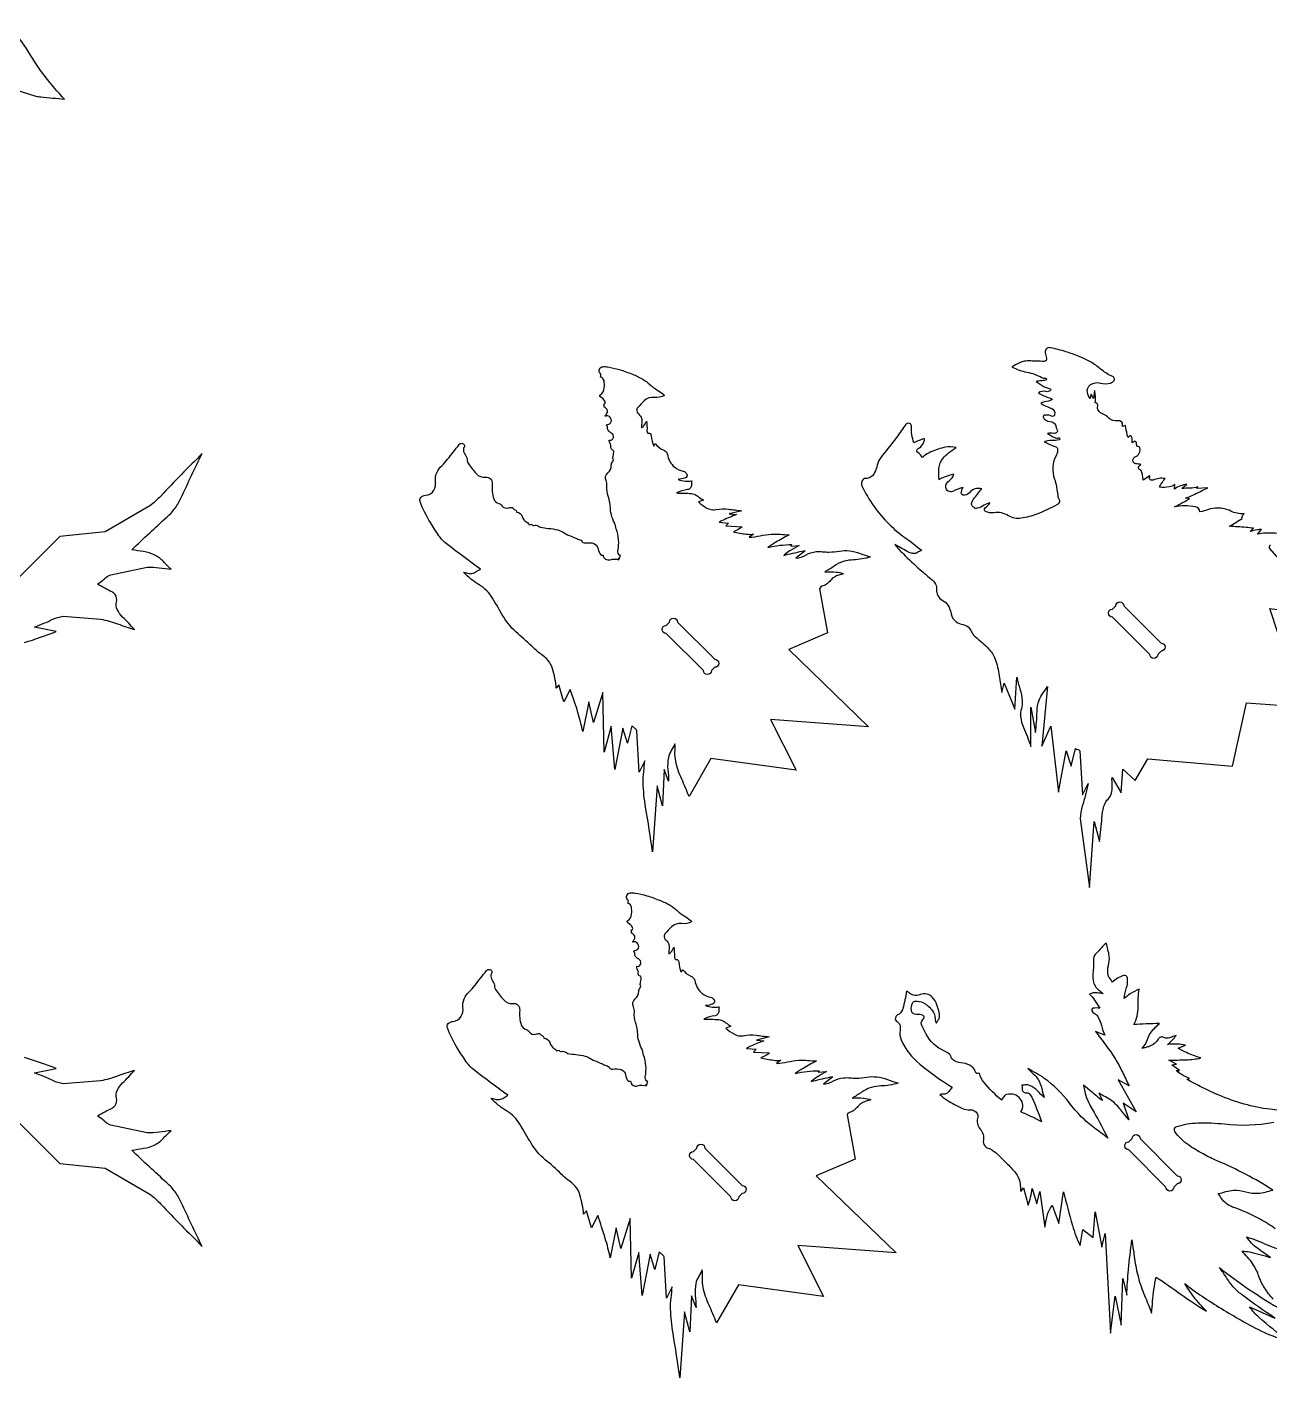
# Model space of a CAD drawing. Extents: x -11 to 150, y -28 to 73.
# Drawn here: x 30.18 to 49.6, y -4.16 to 16.96 of the extents above; entities that cross this region are included whole.
import ezdxf

# ---------------------------------------------------------------- set-up
doc = ezdxf.new("R2010")
doc.units = 0
doc.header["$MEASUREMENT"] = 0
doc.layers.add('DXF', color=18, linetype='CONTINUOUS')
doc.layers.add('HEAD_ACC', color=18, linetype='CONTINUOUS')

msp = doc.modelspace()

# ---------------------------------------------------------------- linework, layer by layer
at = {"layer": 'DXF'}
for points in [[(47.316, 7.914), (47.898, 7.332, -1), (47.898, 7.207), (47.846, 7.156, -1), (47.721, 7.156), (47.139, 7.737, -1), (47.139, 7.863), (47.191, 7.914, -1)], [(40.342, 7.661), (40.924, 7.079, -1), (40.924, 6.953), (40.872, 6.902, -1), (40.747, 6.902), (40.165, 7.484, -1), (40.165, 7.609), (40.217, 7.661, -1)], [(47.57, -0.413), (48.152, -0.995, -1), (48.152, -1.12), (48.1, -1.171, -1), (47.975, -1.171), (47.393, -0.589, -1), (47.393, -0.464), (47.445, -0.413, -1)], [(40.77, -0.563), (41.352, -1.145, -1), (41.352, -1.27), (41.301, -1.322, -1), (41.175, -1.322), (40.593, -0.74, -1), (40.593, -0.615), (40.645, -0.563, -1)]]:
    msp.add_lwpolyline(points, format="xyb", close=True, dxfattribs=at)
at = {"layer": 'HEAD_ACC'}
for points in [[(28.701, 16.394), (30.314, 15.882, 0.028744), (30.395, 15.869, 0.006386), (30.764, 15.836, -0.060152), (30.201, 16.573, 0.074263), (29.887, 16.961)], [(49.723, 9.044, 0.028939), (49.527, 9.05, 0.04656), (49.407, 9.035), (49.465, 9.106, 0.056421), (49.399, 9.102, 0.033079), (49.291, 9.074), (49.343, 9.127, 0.012209), (49.226, 9.139, 0.005448), (48.962, 9.158, 0.067071), (49.065, 9.217, -0.052071), (49.166, 9.279, -0.246269), (49.163, 9.305, -0.103906), (49.196, 9.355, -0.136052), (48.986, 9.396, 0.120485), (48.777, 9.443, 0.079735), (48.639, 9.419, -0.036049), (48.504, 9.383, 0.351778), (48.436, 9.462, 0.099741), (48.106, 9.46, 0.006412), (48.295, 9.56, 0.025924), (48.34, 9.588), (48.278, 9.596, 0.021497), (48.396, 9.646, 0.010684), (48.628, 9.76), (48.458, 9.748), (48.472, 9.775, -0.072814), (48.349, 9.754, 0.022965), (48.223, 9.746), (48.302, 9.815, 0.058419), (48.201, 9.789, 0.056599), (48.106, 9.74), (48.112, 9.809, -0.115407), (48.027, 9.773, -0.068082), (47.872, 9.768, -0.037651), (47.905, 9.828, -0.027004), (47.962, 9.904, 0.1452), (47.775, 9.88, -0.305916), (47.728, 9.888, -0.27202), (47.72, 9.918, 0.088763), (47.723, 9.948), (47.621, 9.879, -0.02699), (47.61, 9.949, 0.081128), (47.591, 10.017, 0.17497), (47.563, 10.046, -0.313483), (47.543, 10.082, -0.284089), (47.56, 10.104, 0.092528), (47.584, 10.12, 0.069858), (47.503, 10.136, -0.25431), (47.465, 10.16, -0.452164), (47.494, 10.242, 0.374573), (47.567, 10.385, 0.220438), (47.555, 10.4, 0.10361), (47.517, 10.41, 0.097099), (47.508, 10.471, 0.27284), (47.49, 10.486, 0.248227), (47.467, 10.478, -0.081281), (47.446, 10.462, 0.077014), (47.443, 10.551, 0.284832), (47.426, 10.57, 0.288554), (47.402, 10.563, -0.093916), (47.383, 10.547, -0.051392), (47.368, 10.592, -0.016693), (47.344, 10.733), (47.297, 10.716, -0.080603), (47.298, 10.752, 0.246081), (47.287, 10.786, 0.244512), (47.217, 10.807, -0.242144), (47.089, 10.845, 0.091402), (46.975, 10.92, -0.148267), (46.918, 10.967, -0.229491), (46.91, 11.034, 0.502757), (46.871, 11.089, 0.039574), (46.872, 11.199, 0.052811), (46.857, 11.281), (46.842, 11.154), (46.806, 11.223), (46.785, 11.148, -0.0678), (46.748, 11.248, -0.308599), (46.797, 11.372, -0.219842), (46.952, 11.397, 0.135396), (47.108, 11.397, 0.189019), (47.164, 11.439, 0.320131), (47.162, 11.483, 0.154373), (47.118, 11.511, -0.070197), (47.071, 11.532, -0.035375), (46.929, 11.635, 0.049039), (46.785, 11.733, 0.027917), (46.62, 11.812, 0.023176), (46.412, 11.886, 0.021281), (46.169, 11.949, 0.52757), (46.088, 11.872, 0.033594), (46.108, 11.787, -0.513649), (46.069, 11.735, 0.000809), (45.831, 11.743, 0.071092), (45.744, 11.733, 0.048256), (45.682, 11.71, 0.024539), (45.568, 11.649, 0.073034), (45.802, 11.567, -0.078628), (46.035, 11.482, 0.167947), (46.089, 11.473, -0.940065), (46.096, 11.442, -0.063875), (46.022, 11.431, 0.064732), (45.949, 11.419, 0.015687), (46.072, 11.34, 0.06347), (46.106, 11.325, -0.028562), (46.163, 11.305, -0.597857), (46.166, 11.276, -0.205604), (46.101, 11.264, 0.20801), (45.981, 11.242, 0.063167), (46.024, 11.217, 0.016753), (46.196, 11.149, -0.257325), (46.138, 11.114, 0.132134), (46.019, 11.077, 0.039694), (46.18, 11.004, -0.394546), (46.234, 10.898, -0.475255), (46.187, 10.878, 0.138899), (46.097, 10.897, 0.13993), (46.061, 10.884, 0.346855), (46.056, 10.867, 0.297584), (46.162, 10.795, -0.369458), (46.258, 10.709, 0.121525), (46.274, 10.667, -0.405237), (46.267, 10.623, -0.196321), (46.217, 10.609, 0.062487), (46.122, 10.61, -0.027547), (46.191, 10.568, 0.092058), (46.266, 10.536, 0.173287), (46.296, 10.539, -0.447356), (46.316, 10.531, -0.447356), (46.306, 10.511, -0.06676), (46.189, 10.499, 0.108951), (46.074, 10.477, 0.034869), (46.252, 10.401, -0.300778), (46.282, 10.362, -0.145737), (46.262, 10.269, 0.224162), (46.235, 9.892, -0.045194), (46.254, 9.826, -0.015923), (46.285, 9.633, 0.117647), (46.302, 9.587, -0.240043), (46.309, 9.538, -0.18412), (46.269, 9.491, -0.031962), (45.958, 9.349, -0.054616), (45.712, 9.283, -0.174949), (45.516, 9.323, 0.173704), (45.284, 9.37, -0.143687), (45.157, 9.387, -0.5683), (45.151, 9.445, 0.087322), (45.222, 9.522, 0.063104), (45.109, 9.473, -0.101826), (44.994, 9.433, 0.307039), (44.979, 9.452, -0.445266), (44.944, 9.54, -0.048287), (44.964, 9.574, -0.008999), (45.096, 9.744, 0.2968), (44.903, 9.682, -0.27024), (44.801, 9.644, -0.372438), (44.777, 9.674, -0.13081), (44.804, 9.766, 0.041609), (44.642, 9.704, -0.527822), (44.535, 9.766, -0.281961), (44.59, 9.874, 0.208397), (44.659, 9.972, 0.027389), (44.507, 9.925, 0.050781), (44.43, 9.886, -0.060817), (44.428, 10.066, -0.143857), (44.492, 10.22, -0.050535), (44.576, 10.304, -0.039902), (44.699, 10.389, 0.099504), (44.532, 10.393, 0.068869), (44.303, 10.32, 0.036707), (44.191, 10.256, 0.15121), (44.171, 10.231, 0.142172), (44.098, 10.309, -0.220883), (44.083, 10.331, -0.323729), (44.103, 10.373, 0.259312), (44.203, 10.527, 0.068184), (44.169, 10.519, 0.016424), (44.036, 10.463, -0.098223), (43.999, 10.721, 0.483776), (43.947, 10.767, 0.209098), (43.893, 10.73, -0.023968), (43.744, 10.52, 0.000018), (43.518, 10.231, 0.111148), (43.462, 10.113, -0.055871), (43.422, 9.996, -0.15375), (43.35, 9.919, -0.147878), (43.293, 9.907, 0.221398), (43.239, 9.886, 0.316542), (43.223, 9.787, 0.081438), (43.645, 9.194, 0.043575), (43.897, 8.981, -0.019402), (44.158, 8.781, 0.050998), (44.093, 8.748, -0.154065), (44.023, 8.73, -0.122904), (43.961, 8.749, 0.020385), (43.736, 8.871, 0.021272), (43.868, 8.73, 0.011219), (44.134, 8.479, 0.01668), (44.298, 8.341, -0.100692), (44.373, 8.253, -0.155829), (44.391, 8.164, 0.155508), (44.408, 8.075, 0.149162), (44.487, 7.998, -0.136822), (44.568, 7.923, -0.095398), (44.619, 7.787, 0.196248), (44.696, 7.664, 0.125519), (44.804, 7.621, -0.206643), (44.904, 7.562, -0.044365), (44.946, 7.492, 0.111137), (44.998, 7.428, -0.027653), (45.203, 7.244, -0.109797), (45.306, 7.082, -0.055822), (45.368, 6.822, 0.01859), (45.411, 6.558), (45.447, 6.705), (45.612, 6.301), (45.642, 6.799, 0.020716), (45.693, 6.615, -0.062219), (45.729, 6.428, -0.089383), (45.715, 6.306, 0.102087), (45.704, 6.183, 0.073049), (45.748, 6.015, -0.018907), (45.864, 5.714), (45.864, 6.331), (45.937, 5.934, 0.019638), (45.96, 6.263, -0.07588), (45.992, 6.438, -0.084349), (46.052, 6.549, 0.028057), (46.125, 6.653), (46.036, 5.721), (46.178, 6.032), (46.293, 5.001), (46.416, 5.648), (46.492, 5.41), (46.56, 5.683, 0.065073), (46.596, 5.671, -0.197452), (46.628, 5.649), (46.673, 4.96), (46.761, 5.137, -0.015782), (46.667, 4.783, 0.060945), (46.634, 4.589), (46.779, 3.511), (46.854, 4.544), (46.936, 4.23, 0.017836), (46.974, 4.606, -0.068897), (47.014, 4.806, -0.108349), (47.07, 4.894, 0.120544), (47.122, 4.984, 0.09477), (47.135, 5.107, -0.031506), (47.132, 5.23), (47.277, 4.991), (47.3, 5.361), (47.496, 5.186), (47.69, 5.524), (49.014, 5.41), (49.234, 6.397), (50.101, 6.336), (49.597, 7.871), (50.532, 7.745), (49.592, 8.817, -0.188809), (49.606, 8.868, 0.031112)], [(30.14, 7.339, 0.010663), (30.633, 7.511), (30.295, 7.583, 0.01919), (30.582, 7.704, -0.074145), (30.743, 7.752), (31.328, 7.706, -0.041526), (31.594, 7.632, 0.013835), (31.856, 7.543, 0.024882), (31.672, 7.738, -0.096249), (31.589, 7.856, -0.164245), (31.577, 7.974, 0.206949), (31.556, 8.09, 0.135647), (31.507, 8.132, -0.022474), (31.28, 8.253, 0.025512), (31.381, 8.333, -0.07667), (31.489, 8.401), (32.056, 8.519, -0.054918), (32.244, 8.509, 0.01829), (32.431, 8.486, -0.029857), (32.309, 8.605, 0.089784), (32.173, 8.708, 0.089784), (31.997, 8.761, -0.029857), (31.816, 8.792, -0.008616), (32.367, 9.304, 0.051744), (32.493, 9.443, 0.051744), (32.589, 9.608, -0.008616), (32.916, 10.296, 0.006506), (32.269, 9.631, -0.039055), (32.096, 9.476), (31.4, 9.073), (30.693, 9), (30.244, 8.55), (30.05, 8.357, -1)], [(50.192, -0.011, -0.019607), (49.602, 0.044, -0.067842), (48.806, 0.263, -0.014511), (48.542, 0.385, -0.015442), (48.301, 0.514), (48.343, 0.524, -0.035179), (48.212, 0.591, -0.051953), (48.132, 0.652), (48.184, 0.649), (48.065, 0.738), (48.14, 0.751), (48.02, 0.811, -0.00082), (48.294, 0.818, 0.050389), (48.52, 0.847, -0.029533), (48.295, 0.93, -0.047304), (48.164, 1.002), (48.281, 1.048, 0.038903), (48.151, 1.063, 0.033382), (47.998, 1.058, 0.038213), (48.077, 1.128, 0.043884), (48.134, 1.2, 0.028207), (48.064, 1.174, -0.084802), (47.991, 1.156, -0.151803), (47.941, 1.167, 0.230306), (47.889, 1.171, 0.158302), (47.854, 1.142, -0.166743), (47.713, 1.028, -0.025228), (47.659, 1.011, 0.008408), (47.605, 0.997, 0.110724), (47.687, 1.138, -0.107729), (47.768, 1.281, -0.015986), (47.82, 1.335, 0.005328), (47.874, 1.387, 0.000298), (47.664, 1.378, 0.000324), (47.471, 1.369, 0.139295), (47.54, 1.642, -0.044309), (47.556, 1.922, 0.039176), (47.416, 1.849, 0.050597), (47.32, 1.774, -0.047986), (47.36, 1.95, 0.074136), (47.376, 2.046, 0.077232), (47.368, 2.11, 0.192294), (47.352, 2.131, 0.218957), (47.309, 2.135, 0.100014), (47.138, 2.033, 0.037124), (47.101, 2.085, -0.111784), (47.073, 2.141, -0.132768), (47.076, 2.291, 0.099455), (47.088, 2.441, 0.045539), (47.067, 2.541, -0.048947), (47.047, 2.642, 0.081283), (47.015, 2.621, 0.035837), (46.957, 2.556, -0.059754), (46.898, 2.496, 0.144291), (46.849, 2.428, 0.090694), (46.842, 2.374, -0.03433), (46.834, 2.157, 0.082544), (46.842, 2.032, 0.120773), (46.881, 1.955, 0.042674), (46.936, 1.9, -0.014217), (46.995, 1.849, 0.030245), (46.9, 1.865, 0.13114), (46.778, 1.846, -0.037248), (46.859, 1.752, -0.030553), (46.941, 1.624, 0.090778), (46.835, 1.624, 0.362641), (46.816, 1.601, 0.307836), (46.855, 1.545, -0.174492), (46.907, 1.5, -0.060994), (46.967, 1.352, 0.034398), (47.019, 1.201), (46.874, 1.263, 0.009235), (47.033, 1.049, -0.027712), (47.184, 0.83, -0.027712), (47.295, 0.624, 0.009235), (47.398, 0.413), (47.228, 0.504), (47.509, 0.003), (47.304, 0.141), (47.396, -0.119, -0.020244), (47.269, 0.034, 0.060797), (47.131, 0.176, 0.060797), (47.03, 0.239, -0.020244), (46.924, 0.294), (46.981, 0.18, -0.008902), (46.81, 0.317, -0.011926), (46.686, 0.424, -0.017423), (46.709, 0.316, 0.052312), (46.74, 0.21, 0.040354), (46.851, -0.008, -0.030056), (47.064, -0.408, 0.012545), (46.853, -0.244, -0.037652), (46.652, -0.071, -0.034179), (46.46, 0.15, 0.074033), (46.074, 0.528, 0.033925), (45.946, 0.609, -0.011304), (45.815, 0.683, 0.027139), (45.902, 0.6, -0.081576), (45.979, 0.508, -0.079801), (46.033, 0.37, 0.029243), (46.073, 0.228, -0.039391), (45.966, 0.332, 0.118663), (45.844, 0.417, 0.118663), (45.785, 0.426, -0.039391), (45.725, 0.424, -0.066209), (45.727, 0.372, 0.200979), (45.743, 0.321, 0.246815), (45.789, 0.303, -0.199627), (45.836, 0.289, -0.117955), (45.878, 0.234, -0.019275), (46.032, -0.153, 0.025653), (45.872, -0.071, -0.012498), (45.709, 0.006, 0.32811), (45.699, 0.209, 0.296781), (45.488, 0.276, 0.140081), (45.453, 0.255, 0.070399), (45.408, 0.189, -0.049953), (45.132, 0.462, -0.120164), (45.061, 0.609, -0.477245), (44.994, 0.634, 0.202368), (44.909, 0.733, 0.101873), (44.772, 0.769, -0.169258), (44.64, 0.823, -0.156214), (44.617, 0.862, 0.145824), (44.595, 0.901, 0.0909), (44.513, 0.955, -0.176974), (44.23, 1.221, 0.017668), (44.163, 1.342, -0.351151), (44.178, 1.447, 0.1878), (44.196, 1.486, 0.322417), (44.182, 1.51, 0.121021), (44.078, 1.526, -0.412453), (43.997, 1.593, -0.116483), (44.012, 1.703, -0.274099), (44.052, 1.734, -0.157998), (44.184, 1.709, -0.111624), (44.325, 1.586, -0.152695), (44.368, 1.46, 0.137445), (44.389, 1.392, -0.044726), (44.416, 1.436, 0.134899), (44.434, 1.485, 0.072333), (44.431, 1.552, 0.038078), (44.397, 1.675, 0.101762), (44.324, 1.795, 0.142286), (44.237, 1.846, 0.173219), (44.134, 1.837, -0.168263), (44.03, 1.827, -0.115768), (43.973, 1.855, 0.038437), (43.921, 1.892, -0.030024), (43.862, 1.62, -0.109433), (43.826, 1.552, -0.108189), (43.782, 1.519, 0.233675), (43.747, 1.476, 0.326688), (43.773, 1.415, -0.188118), (43.814, 1.364, -0.118416), (43.819, 1.281, 0.150801), (43.838, 1.128, 0.115195), (44.127, 0.751, 0.034665), (44.634, 0.389, 0.044161), (44.593, 0.336, -0.133177), (44.543, 0.29, -0.133177), (44.492, 0.28, 0.044161), (44.441, 0.278, 0.058125), (44.556, 0.186, 0.031644), (44.793, 0.058, 0.126742), (44.915, 0.036, -0.281992), (45.024, -0.021, -0.222917), (45.032, -0.1, 0.148094), (45.029, -0.179, 0.104015), (45.071, -0.264, -0.089418), (45.116, -0.348, -0.118953), (45.122, -0.437, 0.19366), (45.142, -0.525, 0.187401), (45.199, -0.564, -0.100617), (45.261, -0.592, -0.041851), (45.374, -0.69, 0.009894), (45.48, -0.794, -0.033516), (45.626, -0.951, -0.121722), (45.692, -1.092, -0.040694), (45.7, -1.165, 0.013558), (45.705, -1.238), (45.747, -1.184), (45.824, -1.453, 0.025829), (45.859, -1.331, 0.023483), (45.885, -1.193), (45.955, -1.433), (46.005, -1.24), (46.083, -1.797, -0.014545), (46.117, -1.628, -0.106403), (46.199, -1.455), (46.302, -1.74), (46.373, -1.244, 0.009003), (46.513, -1.771, 0.046058), (46.635, -2.086), (46.674, -1.832), (46.837, -1.959), (46.871, -1.56), (46.973, -2.111), (47.026, -1.896), (47.11, -3.456), (47.183, -2.878), (47.275, -3.33), (47.303, -2.603), (47.362, -2.859, -0.010737), (47.39, -2.461, -0.00921), (47.441, -1.998, -0.011546), (47.485, -2.293, 0.034649), (47.543, -2.586, 0.034649), (47.64, -2.866, -0.011546), (47.75, -3.141, -0.011288), (47.787, -2.772, -0.0211), (47.82, -2.577, -0.008857), (48.21, -2.848, 0.019689), (48.606, -3.111, -0.026251), (48.41, -2.887, -0.030962), (48.268, -2.679, 0.029189), (48.539, -2.879, 0.013742), (49.149, -3.254, 0.021838), (49.513, -3.444, 0.05181), (49.872, -3.568, -0.023514), (49.431, -3.211, -0.059156), (49.281, -3.041), (49.676, -3.218, -0.013203), (49.171, -2.863, -0.04726), (49.043, -2.748, -0.042622), (48.922, -2.591, 0.0142), (48.81, -2.429, 0.019987), (49.267, -2.766, 0.018012), (49.801, -3.1, 0.013971)], [(30.05, -0.161), (30.244, -0.355), (30.693, -0.804), (31.4, -0.877), (32.096, -1.28, -0.039055), (32.269, -1.436, 0.006506), (32.916, -2.1, -0.008617), (32.589, -1.412, 0.051744), (32.493, -1.248, 0.051744), (32.367, -1.108, -0.008617), (31.816, -0.597, -0.029857), (31.997, -0.565, 0.089784), (32.173, -0.512, 0.089784), (32.309, -0.409, -0.029857), (32.431, -0.29, 0.018289), (32.244, -0.314, -0.054917), (32.056, -0.323), (31.489, -0.205, -0.076678), (31.381, -0.137, 0.025515), (31.28, -0.058, -0.022474), (31.507, 0.063, 0.135647), (31.556, 0.106, 0.206949), (31.577, 0.222, -0.164246), (31.589, 0.34, -0.09625), (31.672, 0.458, 0.024882), (31.856, 0.652, 0.013835), (31.594, 0.564, -0.041526), (31.328, 0.49), (30.743, 0.444, -0.074145), (30.582, 0.492, 0.01919), (30.295, 0.613), (30.633, 0.684, 0.010663), (30.14, 0.856, -0.064062)], [(49.683, -1.825, 0.036958), (49.449, -1.675, 0.040941), (49.015, -1.483, -0.084298), (48.911, -1.425, -0.089218), (48.847, -1.353, 0.029669), (48.792, -1.274, 0.021297), (48.911, -1.242, -0.063969), (49.032, -1.221, -0.085012), (49.222, -1.245, 0.084273), (49.412, -1.269, 0.062863), (49.529, -1.249, -0.02093), (49.645, -1.22, 0.042897), (48.775, -0.761, -0.026028), (48.554, -0.654, -0.024146), (48.325, -0.513, -0.043931), (48.211, -0.419, -0.043931), (48.114, -0.305, -0.192746), (48.106, -0.271, -0.287481), (48.145, -0.224, -0.069265), (48.473, -0.168, -0.036957), (48.889, -0.185, 0.076107), (49.662, -0.157, 0.030447)], [(49.652, -2.926, -0.041934), (49.514, -2.745, -0.057177), (49.422, -2.556, 0.059658), (49.329, -2.368, 0.04565), (49.25, -2.268, -0.015207), (49.166, -2.174, -0.055952), (49.278, -2.186, -0.018528), (49.606, -2.272, -0.006756), (49.404, -2.128, -0.092536), (49.234, -1.948, -0.015891), (49.556, -2.073, 0.047705), (49.884, -2.177, 0.047705)]]:
    msp.add_lwpolyline(points, format="xyb", dxfattribs=at)
for points in [[(40.522, 4.933, 0.019125), (40.408, 5.206, -0.057431), (40.315, 5.487, -0.057431), (40.303, 5.623, 0.019125), (40.302, 5.759, -0.027871), (40.245, 5.654, 0.083785), (40.201, 5.543, 0.083785), (40.192, 5.357, -0.027871), (40.204, 5.172), (40.134, 5.354), (40.108, 4.788), (40.026, 5.102), (39.951, 4.068, 0.008958), (39.844, 4.768, -0.034564), (39.806, 5.147, -0.038408), (39.814, 5.32, 0.012797), (39.83, 5.492), (39.743, 5.316), (39.706, 5.961, 0.135), (39.671, 6.004, -0.044759), (39.63, 6.039), (39.562, 5.766), (39.486, 6.004), (39.362, 5.357), (39.308, 6.031), (39.194, 5.628), (39.173, 6.559), (39.028, 6.091), (38.955, 6.416), (38.863, 5.948, 0.018607), (38.786, 6.249, 0.015271), (38.667, 6.608), (38.567, 6.412), (38.49, 6.681), (38.448, 6.627, 0.050831), (38.39, 6.93, 0.102309), (38.316, 7.066, 0.064849), (38.242, 7.134, -0.040756), (38.098, 7.253, 0.021049), (37.847, 7.48, -0.086479), (37.627, 7.738, -0.000159), (37.452, 8.034, 0.127855), (37.244, 8.241, -0.03767), (37.131, 8.319, -0.028688), (36.997, 8.44, -0.039028), (37.063, 8.425, 0.117563), (37.13, 8.42, 0.117563), (37.199, 8.449, -0.039028), (37.263, 8.488, -0.00642), (36.746, 8.873, -0.041222), (36.672, 8.94, -0.036662), (36.614, 9.011, -0.013669), (36.481, 9.215, -0.047749), (36.319, 9.543, -0.290604), (36.333, 9.607, -0.183635), (36.407, 9.642, 0.25187), (36.535, 9.724, 0.160565), (36.561, 9.858, -0.136489), (36.58, 9.994, -0.101071), (36.659, 10.104, 0.040722), (36.75, 10.205, -0.002698), (36.93, 10.436, -0.536026), (37.011, 10.43, -0.315684), (37.006, 10.39, 0.226109), (36.996, 10.351, 0.102195), (37.028, 10.268, -0.128504), (37.057, 10.184, 0.134391), (37.071, 10.142, 0.027941), (37.199, 9.978, 0.250551), (37.34, 9.924, -0.485262), (37.448, 9.818, 0.108755), (37.473, 9.585, 0.255089), (37.551, 9.514, -0.189813), (37.598, 9.479, 0.343817), (37.701, 9.444, -0.078557), (37.753, 9.452, -0.259148), (37.768, 9.444, 0.174418), (37.803, 9.417, -0.3552), (37.828, 9.38, -0.319264), (37.917, 9.309, 0.189142), (37.987, 9.22, -0.073457), (38.016, 9.197, -0.151112), (38.023, 9.18), (38.067, 9.193, 0.504277), (38.098, 9.171, -0.254751), (38.168, 9.159, 0.114602), (38.201, 9.143, 0.033522), (38.323, 9.125, -0.041757), (38.471, 9.1, -0.080572), (38.543, 9.069, 0.052808), (38.654, 9.013, -0.020117), (38.768, 8.965, 0.028053), (38.83, 8.94, 0.161551), (38.842, 8.94, 0.432188), (38.902, 8.897, -0.139382), (39.036, 8.887, -0.276879), (39.102, 8.805, 0.146841), (39.146, 8.709, 0.210138), (39.151, 8.707, 0.038799), (39.179, 8.708, 0.477323), (39.291, 8.635, -0.164279), (39.424, 8.634), (39.417, 8.655), (39.436, 8.649, -0.035836), (39.442, 8.679, -0.055883), (39.45, 8.698, -0.339862), (39.411, 8.776, 0.13824), (39.384, 9.117, -0.085832), (39.375, 9.163, 0.227973), (39.354, 9.205), (39.361, 9.211, -0.118367), (39.341, 9.239, -0.02899), (39.3, 9.372, -0.057725), (39.294, 9.423, 0.078463), (39.26, 9.626, -0.100674), (39.24, 9.786, 0.12687), (39.225, 9.871, -0.342172), (39.254, 9.995, 0.232763), (39.308, 10.111, -0.193659), (39.329, 10.167, 0.396709), (39.328, 10.228, 0.179653), (39.334, 10.237, 0.025932), (39.347, 10.314, 0.33123), (39.323, 10.355, -0.356334), (39.301, 10.397, 0.209696), (39.29, 10.451, -0.194194), (39.277, 10.504, 0.42258), (39.342, 10.544, 0.364293), (39.303, 10.62, -0.15106), (39.258, 10.658, -0.192785), (39.249, 10.703, 0.306991), (39.239, 10.726, -0.757935), (39.246, 10.75, 0.39759), (39.309, 10.807, 0.353189), (39.256, 10.885, 0.152963), (39.234, 10.884, -0.050639), (39.212, 10.88, -0.013352), (39.241, 10.929, 0.237296), (39.245, 10.973, 0.109574), (39.224, 11.004, 0.111713), (39.193, 11.023, 0.093033), (39.195, 11.041, 0.06938), (39.191, 11.066, 0.48597), (39.212, 11.106, 0.174037), (39.138, 11.181, -0.57457), (39.135, 11.214, 0.218461), (39.198, 11.321, 0.069039), (39.194, 11.434, 0.312302), (39.14, 11.489, 0.324919), (39.134, 11.549, -0.616383), (39.174, 11.652, -0.067489), (39.249, 11.649, -0.026595), (39.434, 11.606, -0.026595), (39.638, 11.535, -0.032324), (39.799, 11.457, -0.059452), (39.91, 11.374, 0.048934), (40.02, 11.29, -0.018917), (40.114, 11.226, -0.063419), (40.139, 11.202, -0.159041), (39.977, 11.171, 0.225105), (39.821, 11.12, 0.027905), (39.717, 11.009, 0.149155), (39.705, 10.982, 0.258356), (39.736, 10.909, -0.167779), (39.779, 10.843, -0.092461), (39.783, 10.769, 0.030743), (39.778, 10.696, 0.124375), (39.811, 10.723, 0.058835), (39.856, 10.802, -0.056011), (39.865, 10.652, 0.171665), (39.876, 10.616, 0.355292), (39.896, 10.611, -0.317322), (39.916, 10.607, -0.171631), (39.933, 10.57, 0.080597), (39.973, 10.412), (39.995, 10.451, 0.126129), (40.12, 10.351, -0.062713), (40.155, 10.331, -0.186999), (40.184, 10.281, 0.183225), (40.299, 10.08, 0.12886), (40.432, 10.019, -0.290079), (40.49, 9.966, -0.401613), (40.461, 9.913, -0.047729), (40.352, 9.889, 0.065114), (40.463, 9.864, 0.073454), (40.565, 9.869, 0.069307), (40.561, 9.809, -0.210624), (40.541, 9.753, -0.172968), (40.5, 9.732, 0.084968), (40.327, 9.678, -0.014443), (40.56, 9.67, -0.078216), (40.602, 9.66, -0.084328), (40.676, 9.615, 0.072494), (40.75, 9.568), (40.668, 9.538, 0.0604), (40.803, 9.442, 0.109035), (40.892, 9.416, 0.064188), (40.942, 9.419, -0.078209), (41.141, 9.425, 0.000898), (41.244, 9.413, -0.000299), (41.348, 9.4), (41.148, 9.351), (41.265, 9.341, 0.008881), (41.043, 9.248, 0.036537), (40.991, 9.221), (41.141, 9.208), (41.1, 9.164), (41.353, 9.151, -0.063774), (41.306, 9.116, -0.037606), (41.215, 9.073, 0.033197), (41.417, 9.035, 0.059837), (41.531, 9.035), (41.462, 8.985, 0.025433), (41.635, 9.01, -0.02825), (41.808, 9.033, -0.042055), (41.947, 9.032, 0.014011), (42.086, 9.024, 0.012435), (41.877, 8.908, 0.020232), (41.753, 8.828, -0.025753), (41.941, 8.86, -0.026398), (42.126, 8.872), (42.111, 8.846), (42.243, 8.857, 0.024787), (42.096, 8.773, 0.035444), (42.002, 8.702, -0.009999), (42.287, 8.769, -0.056135), (42.339, 8.774), (42.193, 8.66, 0.1078), (42.351, 8.711, -0.111283), (42.508, 8.761, -0.048487), (42.61, 8.76, 0.030949), (42.712, 8.755, 0.038282), (42.87, 8.77, -0.070539), (43.028, 8.775, -0.064967), (43.196, 8.733, 0.021629), (43.36, 8.678, -0.06686), (43.091, 8.633, 0.063014), (42.946, 8.61, 0.082857), (42.79, 8.535, -0.027563), (42.643, 8.443, -0.042454), (42.824, 8.442, -0.067281), (42.935, 8.416, -0.024783), (42.863, 8.393, 0.07447), (42.793, 8.364, 0.084027), (42.733, 8.312, -0.053319), (42.677, 8.257, -0.101146), (42.615, 8.226, 0.230384), (42.563, 8.18), (42.688, 7.49), (42.082, 7.23), (43.329, 6.022), (41.793, 6.137), (42.196, 5.343), (40.865, 5.526)], [(40.95, -3.291, 0.019125), (40.836, -3.018, -0.057431), (40.743, -2.737, -0.057431), (40.731, -2.601, 0.019125), (40.73, -2.465, -0.027871), (40.673, -2.57, 0.083786), (40.629, -2.681, 0.083786), (40.62, -2.867, -0.027871), (40.632, -3.052), (40.562, -2.869), (40.536, -3.436), (40.454, -3.122), (40.379, -4.155, 0.008958), (40.272, -3.456, -0.034564), (40.234, -3.077, -0.038408), (40.242, -2.904, 0.012797), (40.259, -2.731), (40.171, -2.908), (40.134, -2.262, 0.135), (40.099, -2.22, -0.04476), (40.058, -2.184), (39.99, -2.458), (39.914, -2.22), (39.79, -2.867), (39.736, -2.193), (39.622, -2.596), (39.601, -1.665), (39.456, -2.132), (39.383, -1.807), (39.292, -2.275, 0.018607), (39.214, -1.975, 0.015271), (39.095, -1.616), (38.996, -1.811), (38.919, -1.543), (38.876, -1.597, 0.050831), (38.818, -1.294, 0.102309), (38.744, -1.158, 0.064849), (38.67, -1.09, -0.040756), (38.527, -0.97, 0.021049), (38.275, -0.744, -0.086479), (38.055, -0.486, -0.000159), (37.88, -0.19, 0.127855), (37.672, 0.018, -0.03767), (37.559, 0.096, -0.028689), (37.425, 0.217, -0.039028), (37.491, 0.202, 0.117562), (37.558, 0.197, 0.117562), (37.627, 0.225, -0.039028), (37.691, 0.265, -0.006419), (37.174, 0.649, -0.041222), (37.1, 0.716, -0.036662), (37.042, 0.787, -0.013669), (36.909, 0.991, -0.047749), (36.747, 1.32, -0.290604), (36.761, 1.384, -0.183635), (36.835, 1.418, 0.251871), (36.963, 1.5, 0.160564), (36.989, 1.634, -0.136489), (37.009, 1.77, -0.101072), (37.087, 1.881, 0.040722), (37.178, 1.982, -0.002697), (37.358, 2.213, -0.536026), (37.439, 2.206, -0.315685), (37.435, 2.166, 0.226109), (37.424, 2.127, 0.102195), (37.456, 2.044, -0.128503), (37.485, 1.96, 0.134391), (37.499, 1.919, 0.02794), (37.627, 1.754, 0.250552), (37.768, 1.7, -0.485263), (37.876, 1.594, 0.108755), (37.902, 1.361, 0.255083), (37.979, 1.29, -0.189804), (38.026, 1.256, 0.34381), (38.129, 1.22, -0.078554), (38.181, 1.229, -0.259151), (38.196, 1.221, 0.174423), (38.231, 1.194, -0.355202), (38.256, 1.156, -0.319271), (38.345, 1.086, 0.189142), (38.415, 0.996, -0.073459), (38.444, 0.973, -0.151109), (38.451, 0.957), (38.495, 0.97, 0.504271), (38.526, 0.947, -0.254737), (38.596, 0.935, 0.114591), (38.629, 0.919, 0.033524), (38.751, 0.901, -0.041758), (38.899, 0.876, -0.080572), (38.971, 0.845, 0.052808), (39.082, 0.789, -0.020117), (39.196, 0.741, 0.028051), (39.258, 0.716, 0.161549), (39.27, 0.716, 0.432187), (39.33, 0.674, -0.139383), (39.464, 0.664, -0.276878), (39.53, 0.581, 0.146843), (39.574, 0.485, 0.210138), (39.579, 0.483, 0.038797), (39.607, 0.485, 0.477323), (39.719, 0.412, -0.164279), (39.852, 0.41), (39.845, 0.431), (39.864, 0.425, -0.035836), (39.87, 0.456, -0.055884), (39.878, 0.474, -0.339863), (39.839, 0.552, 0.138242), (39.812, 0.893, -0.085832), (39.803, 0.94, 0.227971), (39.782, 0.982), (39.789, 0.987, -0.118374), (39.769, 1.016, -0.028988), (39.728, 1.148, -0.057728), (39.722, 1.199, 0.078464), (39.688, 1.402, -0.100674), (39.668, 1.562, 0.126872), (39.653, 1.648, -0.342174), (39.682, 1.772, 0.232764), (39.736, 1.888, -0.193659), (39.757, 1.944, 0.396705), (39.756, 2.004, 0.179662), (39.762, 2.014, 0.025932), (39.775, 2.09, 0.331228), (39.751, 2.131, -0.35633), (39.729, 2.174, 0.209695), (39.718, 2.227, -0.194194), (39.705, 2.28, 0.422574), (39.77, 2.32, 0.364294), (39.731, 2.396, -0.151061), (39.686, 2.434, -0.192785), (39.677, 2.48, 0.30699), (39.667, 2.503, -0.75793), (39.674, 2.526, 0.397587), (39.737, 2.584, 0.353189), (39.684, 2.661, 0.152964), (39.662, 2.661, -0.050639), (39.64, 2.656, -0.013347), (39.669, 2.706, 0.237295), (39.673, 2.749, 0.109575), (39.652, 2.78, 0.111718), (39.621, 2.799, 0.093033), (39.623, 2.818, 0.069379), (39.619, 2.842, 0.485979), (39.64, 2.883, 0.174036), (39.566, 2.958, -0.574569), (39.563, 2.99, 0.218461), (39.626, 3.097, 0.06904), (39.622, 3.211, 0.312296), (39.568, 3.265, 0.32492), (39.562, 3.325, -0.616386), (39.602, 3.428, -0.067487), (39.677, 3.425, -0.026595), (39.862, 3.382, -0.026595), (40.066, 3.311, -0.032324), (40.227, 3.233, -0.059451), (40.338, 3.151, 0.048933), (40.448, 3.066, -0.018917), (40.542, 3.002, -0.063417), (40.567, 2.978, -0.159043), (40.405, 2.948, 0.225105), (40.249, 2.896, 0.027905), (40.145, 2.786, 0.149155), (40.133, 2.759, 0.258357), (40.164, 2.686, -0.16778), (40.207, 2.619, -0.092462), (40.211, 2.546, 0.030743), (40.206, 2.472, 0.124379), (40.239, 2.5, 0.058835), (40.284, 2.578, -0.056011), (40.293, 2.429, 0.171665), (40.304, 2.392, 0.355293), (40.324, 2.387, -0.317322), (40.344, 2.383, -0.171632), (40.361, 2.346, 0.080598), (40.401, 2.188), (40.423, 2.227, 0.126128), (40.548, 2.128, -0.062711), (40.583, 2.107, -0.187), (40.612, 2.057, 0.183225), (40.727, 1.857, 0.128861), (40.86, 1.796, -0.290079), (40.918, 1.743, -0.401614), (40.889, 1.689, -0.04773), (40.78, 1.665, 0.065114), (40.891, 1.64, 0.073455), (40.993, 1.646, 0.069307), (40.989, 1.586, -0.210624), (40.969, 1.529, -0.172969), (40.929, 1.508, 0.08497), (40.755, 1.455, -0.014444), (40.988, 1.446, -0.078217), (41.03, 1.437, -0.084328), (41.104, 1.392, 0.072494), (41.178, 1.345), (41.097, 1.315, 0.060401), (41.231, 1.218, 0.109035), (41.321, 1.192, 0.064187), (41.37, 1.195, -0.078208), (41.569, 1.202, 0.000899), (41.672, 1.189, -0.0003), (41.776, 1.177), (41.576, 1.127), (41.693, 1.117, 0.00888), (41.471, 1.025, 0.036537), (41.419, 0.997), (41.569, 0.985), (41.528, 0.94), (41.781, 0.927, -0.063775), (41.734, 0.892, -0.037608), (41.643, 0.85, 0.033197), (41.845, 0.812, 0.059838), (41.959, 0.812), (41.89, 0.761, 0.025434), (42.063, 0.786, -0.02825), (42.236, 0.81, -0.042055), (42.375, 0.809, 0.014011), (42.514, 0.8, 0.012435), (42.305, 0.684, 0.020233), (42.181, 0.605, -0.025752), (42.369, 0.636, -0.026397), (42.554, 0.648), (42.539, 0.623), (42.671, 0.634, 0.024787), (42.525, 0.549, 0.035444), (42.43, 0.478, -0.009999), (42.715, 0.545, -0.056136), (42.767, 0.551), (42.621, 0.436, 0.1078), (42.779, 0.487, -0.111282), (42.936, 0.537, -0.048487), (43.038, 0.536, 0.030949), (43.14, 0.532, 0.038282), (43.298, 0.547, -0.070539), (43.456, 0.551, -0.064967), (43.624, 0.51, 0.021629), (43.788, 0.454, -0.06686), (43.519, 0.409, 0.063014), (43.374, 0.387, 0.082856), (43.218, 0.311, -0.027563), (43.071, 0.22, -0.042454), (43.252, 0.218, -0.06728), (43.363, 0.192, -0.024783), (43.291, 0.17, 0.07447), (43.221, 0.14, 0.084027), (43.161, 0.089, -0.05332), (43.105, 0.033, -0.101147), (43.043, 0.002, 0.230384), (42.991, -0.044), (43.116, -0.734), (42.51, -0.994), (43.757, -2.201), (42.221, -2.087), (42.624, -2.881), (41.293, -2.697)]]:
    msp.add_lwpolyline(points, format="xyb", close=True, dxfattribs=at)

doc.saveas('drawing.dxf')
